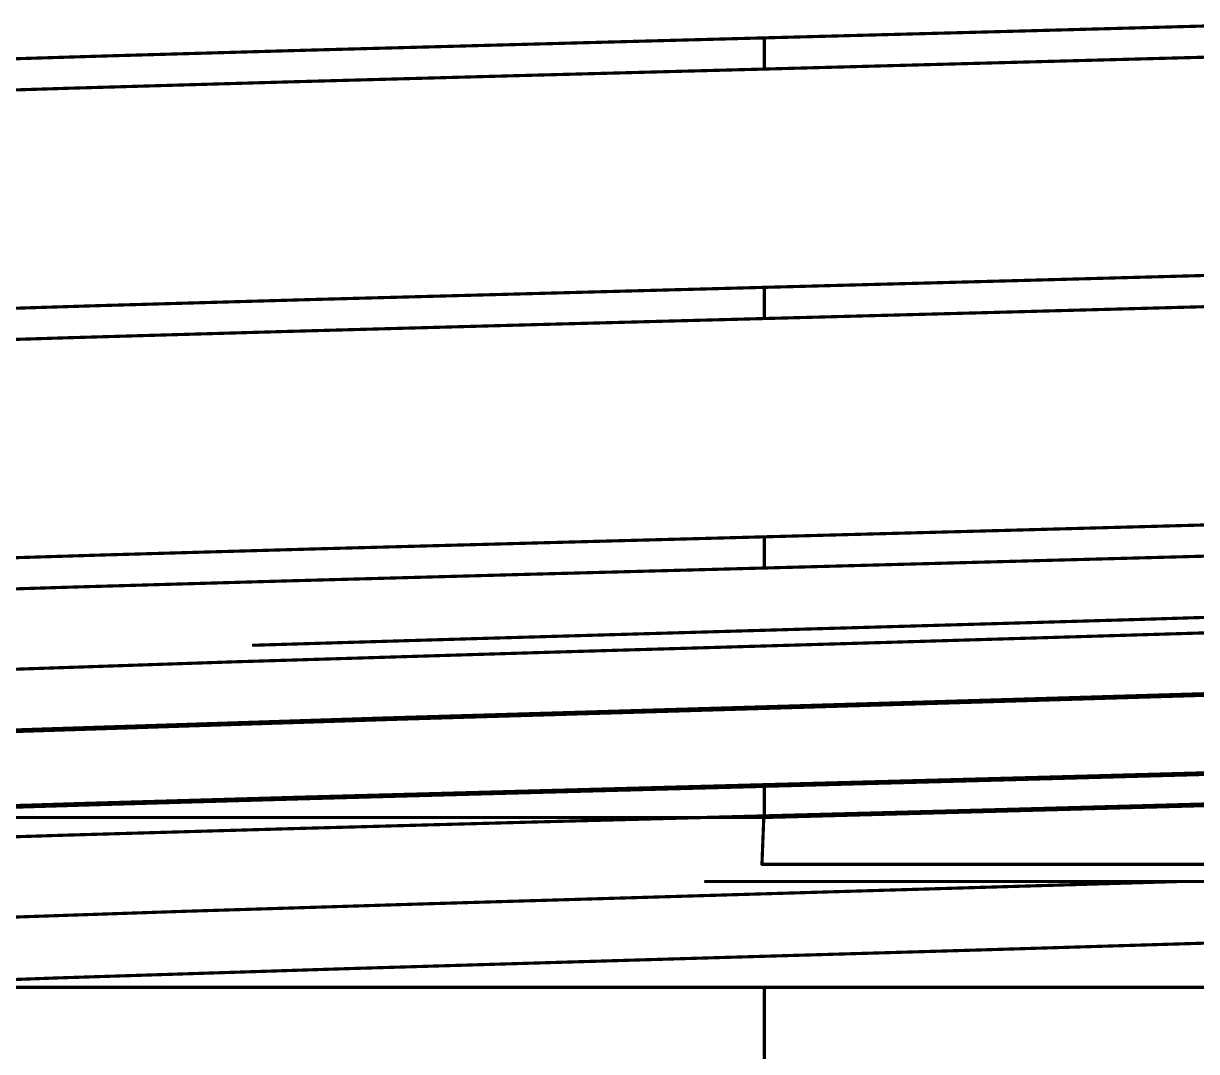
# Model space of a CAD drawing. Header units: inches. Extents: x 90 to 149.8, y 48.7 to 115.2.
# Drawn here: x 115.469 to 120.172, y 99.07 to 103.191 of the extents above; entities that cross this region are included whole.
import ezdxf

# ---------------------------------------------------------------- set-up
doc = ezdxf.new("R2010")
doc.units = ezdxf.units.IN
doc.layers.add('Mechanical 2', color=216, linetype='Continuous')

msp = doc.modelspace()

# ---------------------------------------------------------------- linework, layer by layer
at = {"layer": 'Mechanical 2'}
for points in [[(118.439, 103.1331, 0.0127, 0.0127, 0), (119.4042, 103.1588, 0.0127, 0.0127, 0)], [(119.4042, 103.1588, 0.0127, 0.0127, 0), (120.3442, 103.1845, 0.0127, 0.0127, 0)], [(116.6392, 103.0846, 0.0127, 0.0127, 0), (118.439, 103.1331, 0.0127, 0.0127, 0)], [(118.439, 103.0081, 0.0127, 0.0127, 0), (118.439, 103.1331, 0.0127, 0.0127, 0)], [(115.7916, 103.0604, 0.0127, 0.0127, 0), (116.6392, 103.0846, 0.0127, 0.0127, 0)], [(115.0052, 103.0361, 0.0127, 0.0127, 0), (115.7916, 103.0604, 0.0127, 0.0127, 0)], [(118.439, 103.0081, 0.0127, 0.0127, 0), (120.2361, 103.0565, 0.0127, 0.0127, 0)], [(116.5344, 102.9567, 0.0127, 0.0127, 0), (117.4741, 102.9824, 0.0127, 0.0127, 0)], [(117.4741, 102.9824, 0.0127, 0.0127, 0), (118.439, 103.0081, 0.0127, 0.0127, 0)], [(114.8267, 102.9053, 0.0127, 0.0127, 0), (115.6442, 102.931, 0.0127, 0.0127, 0)], [(115.6442, 102.931, 0.0127, 0.0127, 0), (116.5344, 102.9567, 0.0127, 0.0127, 0)], [(119.3997, 102.1587, 0.0127, 0.0127, 0), (120.3355, 102.1843, 0.0127, 0.0127, 0)], [(116.6368, 102.0846, 0.0127, 0.0127, 0), (118.439, 102.1331, 0.0127, 0.0127, 0)], [(118.439, 102.1331, 0.0127, 0.0127, 0), (119.3997, 102.1587, 0.0127, 0.0127, 0)], [(118.439, 102.0081, 0.0127, 0.0127, 0), (118.439, 102.1331, 0.0127, 0.0127, 0)], [(115.7881, 102.0603, 0.0127, 0.0127, 0), (116.6368, 102.0846, 0.0127, 0.0127, 0)], [(115.001, 102.036, 0.0127, 0.0127, 0), (115.7881, 102.0603, 0.0127, 0.0127, 0)], [(118.439, 102.0081, 0.0127, 0.0127, 0), (119.3484, 102.0323, 0.0127, 0.0127, 0)], [(119.3484, 102.0323, 0.0127, 0.0127, 0), (120.2368, 102.0565, 0.0127, 0.0127, 0)], [(117.4748, 101.9824, 0.0127, 0.0127, 0), (118.439, 102.0081, 0.0127, 0.0127, 0)], [(115.6461, 101.931, 0.0127, 0.0127, 0), (116.5357, 101.9567, 0.0127, 0.0127, 0)], [(116.5357, 101.9567, 0.0127, 0.0127, 0), (117.4748, 101.9824, 0.0127, 0.0127, 0)], [(114.829, 101.9054, 0.0127, 0.0127, 0), (115.6461, 101.931, 0.0127, 0.0127, 0)], [(119.4059, 101.1589, 0.0127, 0.0127, 0), (120.3475, 101.1846, 0.0127, 0.0127, 0)], [(118.439, 101.1331, 0.0127, 0.0127, 0), (119.4059, 101.1589, 0.0127, 0.0127, 0)], [(116.637, 101.0846, 0.0127, 0.0127, 0), (118.439, 101.1331, 0.0127, 0.0127, 0)], [(118.439, 101.0081, 0.0127, 0.0127, 0), (118.439, 101.1331, 0.0127, 0.0127, 0)], [(115.0013, 101.036, 0.0127, 0.0127, 0), (115.7884, 101.0603, 0.0127, 0.0127, 0)], [(115.7884, 101.0603, 0.0127, 0.0127, 0), (116.637, 101.0846, 0.0127, 0.0127, 0)], [(118.439, 101.0081, 0.0127, 0.0127, 0), (120.2406, 101.0566, 0.0127, 0.0127, 0)], [(117.4714, 100.9823, 0.0127, 0.0127, 0), (118.439, 101.0081, 0.0127, 0.0127, 0)], [(115.6368, 100.9308, 0.0127, 0.0127, 0), (116.5291, 100.9565, 0.0127, 0.0127, 0)], [(116.5291, 100.9565, 0.0127, 0.0127, 0), (117.4714, 100.9823, 0.0127, 0.0127, 0)], [(114.8179, 100.905, 0.0127, 0.0127, 0), (115.6368, 100.9308, 0.0127, 0.0127, 0)], [(119.916, 100.8012, 0.0127, 0.0127, 0), (120.7579, 100.8271, 0.0127, 0.0127, 0)], [(118.1377, 100.7498, 0.0127, 0.0127, 0), (118.5865, 100.7628, 0.0127, 0.0127, 0)], [(118.5865, 100.7628, 0.0127, 0.0127, 0), (119.0343, 100.7756, 0.0127, 0.0127, 0)], [(119.0343, 100.7756, 0.0127, 0.0127, 0), (119.4785, 100.7884, 0.0127, 0.0127, 0)], [(119.4785, 100.7884, 0.0127, 0.0127, 0), (119.916, 100.8012, 0.0127, 0.0127, 0)], [(116.3914, 100.6985, 0.0127, 0.0127, 0), (117.2484, 100.7241, 0.0127, 0.0127, 0)], [(117.2484, 100.7241, 0.0127, 0.0127, 0), (117.6907, 100.7369, 0.0127, 0.0127, 0)], [(117.6907, 100.7369, 0.0127, 0.0127, 0), (118.1377, 100.7498, 0.0127, 0.0127, 0)], [(118.9327, 100.71, 0.0127, 0.0127, 0), (120.2363, 100.749, 0.0127, 0.0127, 0)], [(116.3166, 100.6321, 0.0127, 0.0127, 0), (117.5996, 100.6711, 0.0127, 0.0127, 0)], [(117.5996, 100.6711, 0.0127, 0.0127, 0), (118.9327, 100.71, 0.0127, 0.0127, 0)], [(115.1603, 100.5931, 0.0127, 0.0127, 0), (116.3166, 100.6321, 0.0127, 0.0127, 0)], [(118.5796, 100.4559, 0.0127, 0.0127, 0), (120.2328, 100.5051, 0.0127, 0.0127, 0)], [(118.6646, 100.452, 0.0127, 0.0127, 0), (120.331, 100.5017, 0.0127, 0.0127, 0)], [(116.9132, 100.4067, 0.0127, 0.0127, 0), (118.5796, 100.4559, 0.0127, 0.0127, 0)], [(116.9762, 100.4022, 0.0127, 0.0127, 0), (118.6646, 100.452, 0.0127, 0.0127, 0)], [(115.3911, 100.3575, 0.0127, 0.0127, 0), (116.9132, 100.4067, 0.0127, 0.0127, 0)], [(115.4297, 100.3525, 0.0127, 0.0127, 0), (116.9762, 100.4022, 0.0127, 0.0127, 0)], [(118.439, 100.1331, 0.0127, 0.0127, 0), (119.4057, 100.1589, 0.0127, 0.0127, 0)], [(118.439, 100.1395, 0.0127, 0.0127, 0), (119.0662, 100.1562, 0.0127, 0.0127, 0)], [(119.0662, 100.1562, 0.0127, 0.0127, 0), (119.3776, 100.1645, 0.0127, 0.0127, 0)], [(119.3776, 100.1645, 0.0127, 0.0127, 0), (119.6863, 100.1728, 0.0127, 0.0127, 0)], [(119.4057, 100.1589, 0.0127, 0.0127, 0), (120.3472, 100.1846, 0.0127, 0.0127, 0)], [(119.6863, 100.1728, 0.0127, 0.0127, 0), (119.992, 100.1812, 0.0127, 0.0127, 0)], [(119.992, 100.1812, 0.0127, 0.0127, 0), (120.2937, 100.1895, 0.0127, 0.0127, 0)], [(116.5849, 100.0895, 0.0127, 0.0127, 0), (118.439, 100.1395, 0.0127, 0.0127, 0)], [(117.0391, 100.0954, 0.0127, 0.0127, 0), (117.501, 100.1079, 0.0127, 0.0127, 0)], [(117.501, 100.1079, 0.0127, 0.0127, 0), (118.439, 100.1329, 0.0127, 0.0127, 0)], [(118.439, 100.0081, 0.0127, 0.0127, 0), (118.439, 100.1395, 0.0127, 0.0127, 0)], [(114.9123, 100.0395, 0.0127, 0.0127, 0), (115.7151, 100.0645, 0.0127, 0.0127, 0)], [(115.306, 100.0455, 0.0127, 0.0127, 0), (115.7167, 100.058, 0.0127, 0.0127, 0)], [(115.7151, 100.0645, 0.0127, 0.0127, 0), (116.5849, 100.0895, 0.0127, 0.0127, 0)], [(115.7167, 100.058, 0.0127, 0.0127, 0), (116.1443, 100.0705, 0.0127, 0.0127, 0)], [(116.1443, 100.0705, 0.0127, 0.0127, 0), (116.586, 100.083, 0.0127, 0.0127, 0)], [(116.586, 100.083, 0.0127, 0.0127, 0), (117.0391, 100.0954, 0.0127, 0.0127, 0)], [(118.439, 100.0081, 0.0127, 0.0127, 0), (120.2441, 100.0567, 0.0127, 0.0127, 0)], [(119.2221, 100.0353, 0.0127, 0.0127, 0), (119.9919, 100.0562, 0.0127, 0.0127, 0)], [(119.9919, 100.0562, 0.0127, 0.0127, 0), (120.735, 100.077, 0.0127, 0.0127, 0)], [(114.1985, 100.0081, 0.0127, 0.0127, 0), (118.437, 100.0081, 0.0127, 0.0127, 0)], [(117.474, 99.9888, 0.0127, 0.0127, 0), (118.439, 100.0145, 0.0127, 0.0127, 0)], [(118.4363, 99.9894, 0.0127, 0.0127, 0), (118.437, 100.0081, 0.0127, 0.0127, 0)], [(118.437, 100.0081, 0.0127, 0.0127, 0), (118.439, 100.0081, 0.0127, 0.0127, 0)], [(118.439, 100.0145, 0.0127, 0.0127, 0), (119.2221, 100.0353, 0.0127, 0.0127, 0)], [(115.6439, 99.9374, 0.0127, 0.0127, 0), (116.5342, 99.9631, 0.0127, 0.0127, 0)], [(116.5342, 99.9631, 0.0127, 0.0127, 0), (117.474, 99.9888, 0.0127, 0.0127, 0)], [(118.4348, 99.9519, 0.0127, 0.0127, 0), (118.4355, 99.9706, 0.0127, 0.0127, 0)], [(118.4355, 99.9706, 0.0127, 0.0127, 0), (118.4363, 99.9894, 0.0127, 0.0127, 0)], [(114.8265, 99.9117, 0.0127, 0.0127, 0), (115.6439, 99.9374, 0.0127, 0.0127, 0)], [(118.4318, 99.8769, 0.0127, 0.0127, 0), (118.4333, 99.9144, 0.0127, 0.0127, 0)], [(118.4333, 99.9144, 0.0127, 0.0127, 0), (118.434, 99.9331, 0.0127, 0.0127, 0)], [(118.434, 99.9331, 0.0127, 0.0127, 0), (118.4348, 99.9519, 0.0127, 0.0127, 0)], [(118.4297, 99.8206, 0.0127, 0.0127, 0), (118.4318, 99.8769, 0.0127, 0.0127, 0)], [(118.4297, 99.8207, 0.0127, 0.0127, 0), (118.4328, 99.8206, 0.0127, 0.0127, 0)], [(118.4328, 99.8206, 0.0127, 0.0127, 0), (124.1146, 99.8206, 0.0127, 0.0127, 0)], [(118.4328, 99.8206, 0.0127, 0.0127, 0), (122.2989, 99.8206, 0.0127, 0.0127, 0)], [(118.0889, 99.6918, 0.0127, 0.0127, 0), (120.1104, 99.7517, 0.0127, 0.0127, 0)], [(118.2034, 99.7517, 0.0127, 0.0127, 0), (123.9954, 99.7517, 0.0127, 0.0127, 0)], [(117.0761, 99.6618, 0.0127, 0.0127, 0), (118.0889, 99.6918, 0.0127, 0.0127, 0)], [(115.2278, 99.6019, 0.0127, 0.0127, 0), (116.1109, 99.6319, 0.0127, 0.0127, 0)], [(116.1109, 99.6319, 0.0127, 0.0127, 0), (117.0761, 99.6618, 0.0127, 0.0127, 0)], [(119.2968, 99.4769, 0.0127, 0.0127, 0), (120.5306, 99.5143, 0.0127, 0.0127, 0)], [(118.0157, 99.4394, 0.0127, 0.0127, 0), (119.2968, 99.4769, 0.0127, 0.0127, 0)], [(115.5914, 99.3645, 0.0127, 0.0127, 0), (116.7585, 99.4019, 0.0127, 0.0127, 0)], [(116.7585, 99.4019, 0.0127, 0.0127, 0), (118.0157, 99.4394, 0.0127, 0.0127, 0)], [(114.5856, 99.327, 0.0127, 0.0127, 0), (115.5914, 99.3645, 0.0127, 0.0127, 0)], [(111.939, 99.327, 0.0127, 0.0127, 0), (124.939, 99.327, 0.0127, 0.0127, 0)], [(118.439, 98.827, 0.0127, 0.0127, 0), (118.439, 99.327, 0.0127, 0.0127, 0)]]:
    msp.add_lwpolyline(points, format="xyseb", dxfattribs=at)
for points in [[(119.401, 103.1588, 0.00635, 0.00635, 1), (119.4073, 103.1588, 0.00635, 0.00635, 1)], [(119.401, 103.1588, 0.00635, 0.00635, 1), (119.4073, 103.1588, 0.00635, 0.00635, 1)], [(118.4358, 103.1331, 0.00635, 0.00635, 1), (118.4422, 103.1331, 0.00635, 0.00635, 1)], [(118.4358, 103.1331, 0.00635, 0.00635, 1), (118.4422, 103.1331, 0.00635, 0.00635, 1)], [(118.4358, 103.1331, 0.00635, 0.00635, 1), (118.4422, 103.1331, 0.00635, 0.00635, 1)], [(116.636, 103.0846, 0.00635, 0.00635, 1), (116.6424, 103.0846, 0.00635, 0.00635, 1)], [(116.636, 103.0846, 0.00635, 0.00635, 1), (116.6424, 103.0846, 0.00635, 0.00635, 1)], [(115.7884, 103.0604, 0.00635, 0.00635, 1), (115.7947, 103.0604, 0.00635, 0.00635, 1)], [(115.7884, 103.0604, 0.00635, 0.00635, 1), (115.7947, 103.0604, 0.00635, 0.00635, 1)], [(117.4709, 102.9824, 0.00635, 0.00635, 1), (117.4773, 102.9824, 0.00635, 0.00635, 1)], [(117.4709, 102.9824, 0.00635, 0.00635, 1), (117.4773, 102.9824, 0.00635, 0.00635, 1)], [(118.4358, 103.0081, 0.00635, 0.00635, 1), (118.4422, 103.0081, 0.00635, 0.00635, 1)], [(118.4358, 103.0081, 0.00635, 0.00635, 1), (118.4422, 103.0081, 0.00635, 0.00635, 1)], [(118.4358, 103.0081, 0.00635, 0.00635, 1), (118.4422, 103.0081, 0.00635, 0.00635, 1)], [(115.641, 102.931, 0.00635, 0.00635, 1), (115.6473, 102.931, 0.00635, 0.00635, 1)], [(115.641, 102.931, 0.00635, 0.00635, 1), (115.6473, 102.931, 0.00635, 0.00635, 1)], [(116.5312, 102.9567, 0.00635, 0.00635, 1), (116.5375, 102.9567, 0.00635, 0.00635, 1)], [(116.5312, 102.9567, 0.00635, 0.00635, 1), (116.5375, 102.9567, 0.00635, 0.00635, 1)], [(118.4358, 102.1331, 0.00635, 0.00635, 1), (118.4422, 102.1331, 0.00635, 0.00635, 1)], [(118.4358, 102.1331, 0.00635, 0.00635, 1), (118.4422, 102.1331, 0.00635, 0.00635, 1)], [(118.4358, 102.1331, 0.00635, 0.00635, 1), (118.4422, 102.1331, 0.00635, 0.00635, 1)], [(119.3965, 102.1587, 0.00635, 0.00635, 1), (119.4028, 102.1587, 0.00635, 0.00635, 1)], [(119.3965, 102.1587, 0.00635, 0.00635, 1), (119.4028, 102.1587, 0.00635, 0.00635, 1)], [(116.6336, 102.0846, 0.00635, 0.00635, 1), (116.6399, 102.0846, 0.00635, 0.00635, 1)], [(116.6336, 102.0846, 0.00635, 0.00635, 1), (116.6399, 102.0846, 0.00635, 0.00635, 1)], [(115.7849, 102.0603, 0.00635, 0.00635, 1), (115.7913, 102.0603, 0.00635, 0.00635, 1)], [(115.7849, 102.0603, 0.00635, 0.00635, 1), (115.7913, 102.0603, 0.00635, 0.00635, 1)], [(119.3453, 102.0323, 0.00635, 0.00635, 1), (119.3516, 102.0323, 0.00635, 0.00635, 1)], [(119.3453, 102.0323, 0.00635, 0.00635, 1), (119.3516, 102.0323, 0.00635, 0.00635, 1)], [(118.4358, 102.0081, 0.00635, 0.00635, 1), (118.4422, 102.0081, 0.00635, 0.00635, 1)], [(118.4358, 102.0081, 0.00635, 0.00635, 1), (118.4422, 102.0081, 0.00635, 0.00635, 1)], [(118.4358, 102.0081, 0.00635, 0.00635, 1), (118.4422, 102.0081, 0.00635, 0.00635, 1)], [(116.5325, 101.9567, 0.00635, 0.00635, 1), (116.5389, 101.9567, 0.00635, 0.00635, 1)], [(116.5325, 101.9567, 0.00635, 0.00635, 1), (116.5389, 101.9567, 0.00635, 0.00635, 1)], [(117.4717, 101.9824, 0.00635, 0.00635, 1), (117.478, 101.9824, 0.00635, 0.00635, 1)], [(117.4717, 101.9824, 0.00635, 0.00635, 1), (117.478, 101.9824, 0.00635, 0.00635, 1)], [(115.6429, 101.931, 0.00635, 0.00635, 1), (115.6492, 101.931, 0.00635, 0.00635, 1)], [(115.6429, 101.931, 0.00635, 0.00635, 1), (115.6492, 101.931, 0.00635, 0.00635, 1)], [(119.4027, 101.1589, 0.00635, 0.00635, 1), (119.409, 101.1589, 0.00635, 0.00635, 1)], [(119.4027, 101.1589, 0.00635, 0.00635, 1), (119.409, 101.1589, 0.00635, 0.00635, 1)], [(118.4358, 101.1331, 0.00635, 0.00635, 1), (118.4422, 101.1331, 0.00635, 0.00635, 1)], [(118.4358, 101.1331, 0.00635, 0.00635, 1), (118.4422, 101.1331, 0.00635, 0.00635, 1)], [(118.4358, 101.1331, 0.00635, 0.00635, 1), (118.4422, 101.1331, 0.00635, 0.00635, 1)], [(115.7852, 101.0603, 0.00635, 0.00635, 1), (115.7916, 101.0603, 0.00635, 0.00635, 1)], [(115.7852, 101.0603, 0.00635, 0.00635, 1), (115.7916, 101.0603, 0.00635, 0.00635, 1)], [(116.6338, 101.0846, 0.00635, 0.00635, 1), (116.6402, 101.0846, 0.00635, 0.00635, 1)], [(116.6338, 101.0846, 0.00635, 0.00635, 1), (116.6402, 101.0846, 0.00635, 0.00635, 1)], [(118.4358, 101.0081, 0.00635, 0.00635, 1), (118.4422, 101.0081, 0.00635, 0.00635, 1)], [(118.4358, 101.0081, 0.00635, 0.00635, 1), (118.4422, 101.0081, 0.00635, 0.00635, 1)], [(118.4358, 101.0081, 0.00635, 0.00635, 1), (118.4422, 101.0081, 0.00635, 0.00635, 1)], [(116.5259, 100.9565, 0.00635, 0.00635, 1), (116.5323, 100.9565, 0.00635, 0.00635, 1)], [(116.5259, 100.9565, 0.00635, 0.00635, 1), (116.5323, 100.9565, 0.00635, 0.00635, 1)], [(117.4682, 100.9823, 0.00635, 0.00635, 1), (117.4746, 100.9823, 0.00635, 0.00635, 1)], [(117.4682, 100.9823, 0.00635, 0.00635, 1), (117.4746, 100.9823, 0.00635, 0.00635, 1)], [(115.6336, 100.9308, 0.00635, 0.00635, 1), (115.64, 100.9308, 0.00635, 0.00635, 1)], [(115.6336, 100.9308, 0.00635, 0.00635, 1), (115.64, 100.9308, 0.00635, 0.00635, 1)], [(118.5833, 100.7628, 0.00635, 0.00635, 1), (118.5896, 100.7628, 0.00635, 0.00635, 1)], [(118.5833, 100.7628, 0.00635, 0.00635, 1), (118.5896, 100.7628, 0.00635, 0.00635, 1)], [(119.0311, 100.7756, 0.00635, 0.00635, 1), (119.0374, 100.7756, 0.00635, 0.00635, 1)], [(119.0311, 100.7756, 0.00635, 0.00635, 1), (119.0374, 100.7756, 0.00635, 0.00635, 1)], [(119.4753, 100.7884, 0.00635, 0.00635, 1), (119.4816, 100.7884, 0.00635, 0.00635, 1)], [(119.4753, 100.7884, 0.00635, 0.00635, 1), (119.4816, 100.7884, 0.00635, 0.00635, 1)], [(119.9128, 100.8012, 0.00635, 0.00635, 1), (119.9192, 100.8012, 0.00635, 0.00635, 1)], [(119.9128, 100.8012, 0.00635, 0.00635, 1), (119.9192, 100.8012, 0.00635, 0.00635, 1)], [(117.2453, 100.7241, 0.00635, 0.00635, 1), (117.2516, 100.7241, 0.00635, 0.00635, 1)], [(117.2453, 100.7241, 0.00635, 0.00635, 1), (117.2516, 100.7241, 0.00635, 0.00635, 1)], [(117.6875, 100.7369, 0.00635, 0.00635, 1), (117.6939, 100.7369, 0.00635, 0.00635, 1)], [(117.6875, 100.7369, 0.00635, 0.00635, 1), (117.6939, 100.7369, 0.00635, 0.00635, 1)], [(118.1345, 100.7498, 0.00635, 0.00635, 1), (118.1409, 100.7498, 0.00635, 0.00635, 1)], [(118.1345, 100.7498, 0.00635, 0.00635, 1), (118.1409, 100.7498, 0.00635, 0.00635, 1)], [(116.3882, 100.6985, 0.00635, 0.00635, 1), (116.3946, 100.6985, 0.00635, 0.00635, 1)], [(117.5964, 100.6711, 0.00635, 0.00635, 1), (117.6027, 100.6711, 0.00635, 0.00635, 1)], [(117.5964, 100.6711, 0.00635, 0.00635, 1), (117.6027, 100.6711, 0.00635, 0.00635, 1)], [(118.9295, 100.71, 0.00635, 0.00635, 1), (118.9358, 100.71, 0.00635, 0.00635, 1)], [(118.9295, 100.71, 0.00635, 0.00635, 1), (118.9358, 100.71, 0.00635, 0.00635, 1)], [(116.3134, 100.6321, 0.00635, 0.00635, 1), (116.3197, 100.6321, 0.00635, 0.00635, 1)], [(116.3134, 100.6321, 0.00635, 0.00635, 1), (116.3197, 100.6321, 0.00635, 0.00635, 1)], [(118.5764, 100.4559, 0.00635, 0.00635, 1), (118.5828, 100.4559, 0.00635, 0.00635, 1)], [(118.5764, 100.4559, 0.00635, 0.00635, 1), (118.5828, 100.4559, 0.00635, 0.00635, 1)], [(118.6614, 100.452, 0.00635, 0.00635, 1), (118.6678, 100.452, 0.00635, 0.00635, 1)], [(118.6614, 100.452, 0.00635, 0.00635, 1), (118.6678, 100.452, 0.00635, 0.00635, 1)], [(116.9101, 100.4067, 0.00635, 0.00635, 1), (116.9164, 100.4067, 0.00635, 0.00635, 1)], [(116.9101, 100.4067, 0.00635, 0.00635, 1), (116.9164, 100.4067, 0.00635, 0.00635, 1)], [(116.973, 100.4022, 0.00635, 0.00635, 1), (116.9793, 100.4022, 0.00635, 0.00635, 1)], [(116.973, 100.4022, 0.00635, 0.00635, 1), (116.9793, 100.4022, 0.00635, 0.00635, 1)], [(119.0631, 100.1562, 0.00635, 0.00635, 1), (119.0694, 100.1562, 0.00635, 0.00635, 1)], [(119.0631, 100.1562, 0.00635, 0.00635, 1), (119.0694, 100.1562, 0.00635, 0.00635, 1)], [(119.3744, 100.1645, 0.00635, 0.00635, 1), (119.3808, 100.1645, 0.00635, 0.00635, 1)], [(119.3744, 100.1645, 0.00635, 0.00635, 1), (119.3808, 100.1645, 0.00635, 0.00635, 1)], [(119.4026, 100.1589, 0.00635, 0.00635, 1), (119.4089, 100.1589, 0.00635, 0.00635, 1)], [(119.4026, 100.1589, 0.00635, 0.00635, 1), (119.4089, 100.1589, 0.00635, 0.00635, 1)], [(119.6832, 100.1728, 0.00635, 0.00635, 1), (119.6895, 100.1728, 0.00635, 0.00635, 1)], [(119.6832, 100.1728, 0.00635, 0.00635, 1), (119.6895, 100.1728, 0.00635, 0.00635, 1)], [(119.9888, 100.1812, 0.00635, 0.00635, 1), (119.9952, 100.1812, 0.00635, 0.00635, 1)], [(119.9888, 100.1812, 0.00635, 0.00635, 1), (119.9952, 100.1812, 0.00635, 0.00635, 1)], [(117.4978, 100.1079, 0.00635, 0.00635, 1), (117.5041, 100.1079, 0.00635, 0.00635, 1)], [(117.4978, 100.1079, 0.00635, 0.00635, 1), (117.5041, 100.1079, 0.00635, 0.00635, 1)], [(118.4358, 100.1395, 0.00635, 0.00635, 1), (118.4422, 100.1395, 0.00635, 0.00635, 1)], [(118.4358, 100.1395, 0.00635, 0.00635, 1), (118.4422, 100.1395, 0.00635, 0.00635, 1)], [(118.4358, 100.1395, 0.00635, 0.00635, 1), (118.4422, 100.1395, 0.00635, 0.00635, 1)], [(118.4358, 100.1331, 0.00635, 0.00635, 1), (118.4422, 100.1331, 0.00635, 0.00635, 1)], [(118.4358, 100.1329, 0.00635, 0.00635, 1), (118.4422, 100.1329, 0.00635, 0.00635, 1)], [(115.7119, 100.0645, 0.00635, 0.00635, 1), (115.7182, 100.0645, 0.00635, 0.00635, 1)], [(115.7119, 100.0645, 0.00635, 0.00635, 1), (115.7182, 100.0645, 0.00635, 0.00635, 1)], [(115.7136, 100.058, 0.00635, 0.00635, 1), (115.7199, 100.058, 0.00635, 0.00635, 1)], [(115.7136, 100.058, 0.00635, 0.00635, 1), (115.7199, 100.058, 0.00635, 0.00635, 1)], [(116.1411, 100.0705, 0.00635, 0.00635, 1), (116.1474, 100.0705, 0.00635, 0.00635, 1)], [(116.1411, 100.0705, 0.00635, 0.00635, 1), (116.1474, 100.0705, 0.00635, 0.00635, 1)], [(116.5817, 100.0895, 0.00635, 0.00635, 1), (116.5881, 100.0895, 0.00635, 0.00635, 1)], [(116.5817, 100.0895, 0.00635, 0.00635, 1), (116.5881, 100.0895, 0.00635, 0.00635, 1)], [(116.5828, 100.083, 0.00635, 0.00635, 1), (116.5891, 100.083, 0.00635, 0.00635, 1)], [(116.5828, 100.083, 0.00635, 0.00635, 1), (116.5891, 100.083, 0.00635, 0.00635, 1)], [(117.0359, 100.0954, 0.00635, 0.00635, 1), (117.0423, 100.0954, 0.00635, 0.00635, 1)], [(117.0359, 100.0954, 0.00635, 0.00635, 1), (117.0423, 100.0954, 0.00635, 0.00635, 1)], [(119.9887, 100.0562, 0.00635, 0.00635, 1), (119.995, 100.0562, 0.00635, 0.00635, 1)], [(119.9887, 100.0562, 0.00635, 0.00635, 1), (119.995, 100.0562, 0.00635, 0.00635, 1)], [(118.4339, 100.0081, 0.00635, 0.00635, 1), (118.4402, 100.0081, 0.00635, 0.00635, 1)], [(118.4339, 100.0081, 0.00635, 0.00635, 1), (118.4402, 100.0081, 0.00635, 0.00635, 1)], [(118.4339, 100.0081, 0.00635, 0.00635, 1), (118.4402, 100.0081, 0.00635, 0.00635, 1)], [(118.4358, 100.0081, 0.00635, 0.00635, 1), (118.4422, 100.0081, 0.00635, 0.00635, 1)], [(118.4358, 100.0145, 0.00635, 0.00635, 1), (118.4422, 100.0145, 0.00635, 0.00635, 1)], [(118.4358, 100.0145, 0.00635, 0.00635, 1), (118.4422, 100.0145, 0.00635, 0.00635, 1)], [(118.4358, 100.0081, 0.00635, 0.00635, 1), (118.4422, 100.0081, 0.00635, 0.00635, 1)], [(118.4358, 100.0081, 0.00635, 0.00635, 1), (118.4422, 100.0081, 0.00635, 0.00635, 1)], [(119.219, 100.0353, 0.00635, 0.00635, 1), (119.2253, 100.0353, 0.00635, 0.00635, 1)], [(119.219, 100.0353, 0.00635, 0.00635, 1), (119.2253, 100.0353, 0.00635, 0.00635, 1)], [(116.531, 99.9631, 0.00635, 0.00635, 1), (116.5374, 99.9631, 0.00635, 0.00635, 1)], [(116.531, 99.9631, 0.00635, 0.00635, 1), (116.5374, 99.9631, 0.00635, 0.00635, 1)], [(117.4709, 99.9888, 0.00635, 0.00635, 1), (117.4772, 99.9888, 0.00635, 0.00635, 1)], [(117.4709, 99.9888, 0.00635, 0.00635, 1), (117.4772, 99.9888, 0.00635, 0.00635, 1)], [(118.4323, 99.9706, 0.00635, 0.00635, 1), (118.4387, 99.9706, 0.00635, 0.00635, 1)], [(118.4323, 99.9706, 0.00635, 0.00635, 1), (118.4387, 99.9706, 0.00635, 0.00635, 1)], [(118.4331, 99.9894, 0.00635, 0.00635, 1), (118.4395, 99.9894, 0.00635, 0.00635, 1)], [(118.4331, 99.9894, 0.00635, 0.00635, 1), (118.4395, 99.9894, 0.00635, 0.00635, 1)], [(115.6408, 99.9374, 0.00635, 0.00635, 1), (115.6471, 99.9374, 0.00635, 0.00635, 1)], [(115.6408, 99.9374, 0.00635, 0.00635, 1), (115.6471, 99.9374, 0.00635, 0.00635, 1)], [(118.4301, 99.9144, 0.00635, 0.00635, 1), (118.4364, 99.9144, 0.00635, 0.00635, 1)], [(118.4301, 99.9144, 0.00635, 0.00635, 1), (118.4364, 99.9144, 0.00635, 0.00635, 1)], [(118.4308, 99.9331, 0.00635, 0.00635, 1), (118.4372, 99.9331, 0.00635, 0.00635, 1)], [(118.4308, 99.9331, 0.00635, 0.00635, 1), (118.4372, 99.9331, 0.00635, 0.00635, 1)], [(118.4316, 99.9519, 0.00635, 0.00635, 1), (118.4379, 99.9519, 0.00635, 0.00635, 1)], [(118.4316, 99.9519, 0.00635, 0.00635, 1), (118.4379, 99.9519, 0.00635, 0.00635, 1)], [(118.4286, 99.8769, 0.00635, 0.00635, 1), (118.435, 99.8769, 0.00635, 0.00635, 1)], [(118.4286, 99.8769, 0.00635, 0.00635, 1), (118.435, 99.8769, 0.00635, 0.00635, 1)], [(118.4265, 99.8207, 0.00635, 0.00635, 1), (118.4329, 99.8207, 0.00635, 0.00635, 1)], [(118.4265, 99.8206, 0.00635, 0.00635, 1), (118.4329, 99.8206, 0.00635, 0.00635, 1)], [(118.4297, 99.8206, 0.00635, 0.00635, 1), (118.436, 99.8206, 0.00635, 0.00635, 1)], [(118.4297, 99.8206, 0.00635, 0.00635, 1), (118.436, 99.8206, 0.00635, 0.00635, 1)], [(118.4297, 99.8206, 0.00635, 0.00635, 1), (118.436, 99.8206, 0.00635, 0.00635, 1)], [(118.2002, 99.7517, 0.00635, 0.00635, 1), (118.2065, 99.7517, 0.00635, 0.00635, 1)], [(120.1072, 99.7517, 0.00635, 0.00635, 1), (120.1136, 99.7517, 0.00635, 0.00635, 1)], [(118.0857, 99.6918, 0.00635, 0.00635, 1), (118.0921, 99.6918, 0.00635, 0.00635, 1)], [(118.0857, 99.6918, 0.00635, 0.00635, 1), (118.0921, 99.6918, 0.00635, 0.00635, 1)], [(116.1078, 99.6319, 0.00635, 0.00635, 1), (116.1141, 99.6319, 0.00635, 0.00635, 1)], [(116.1078, 99.6319, 0.00635, 0.00635, 1), (116.1141, 99.6319, 0.00635, 0.00635, 1)], [(117.0729, 99.6618, 0.00635, 0.00635, 1), (117.0793, 99.6618, 0.00635, 0.00635, 1)], [(117.0729, 99.6618, 0.00635, 0.00635, 1), (117.0793, 99.6618, 0.00635, 0.00635, 1)], [(119.2936, 99.4769, 0.00635, 0.00635, 1), (119.3, 99.4769, 0.00635, 0.00635, 1)], [(119.2936, 99.4769, 0.00635, 0.00635, 1), (119.3, 99.4769, 0.00635, 0.00635, 1)], [(116.7553, 99.4019, 0.00635, 0.00635, 1), (116.7617, 99.4019, 0.00635, 0.00635, 1)], [(116.7553, 99.4019, 0.00635, 0.00635, 1), (116.7617, 99.4019, 0.00635, 0.00635, 1)], [(118.0125, 99.4394, 0.00635, 0.00635, 1), (118.0189, 99.4394, 0.00635, 0.00635, 1)], [(118.0125, 99.4394, 0.00635, 0.00635, 1), (118.0189, 99.4394, 0.00635, 0.00635, 1)], [(115.5883, 99.3645, 0.00635, 0.00635, 1), (115.5946, 99.3645, 0.00635, 0.00635, 1)], [(115.5883, 99.3645, 0.00635, 0.00635, 1), (115.5946, 99.3645, 0.00635, 0.00635, 1)], [(118.4358, 99.327, 0.00635, 0.00635, 1), (118.4422, 99.327, 0.00635, 0.00635, 1)]]:
    msp.add_lwpolyline(points, format="xyseb", close=True, dxfattribs=at)

doc.saveas('drawing.dxf')
